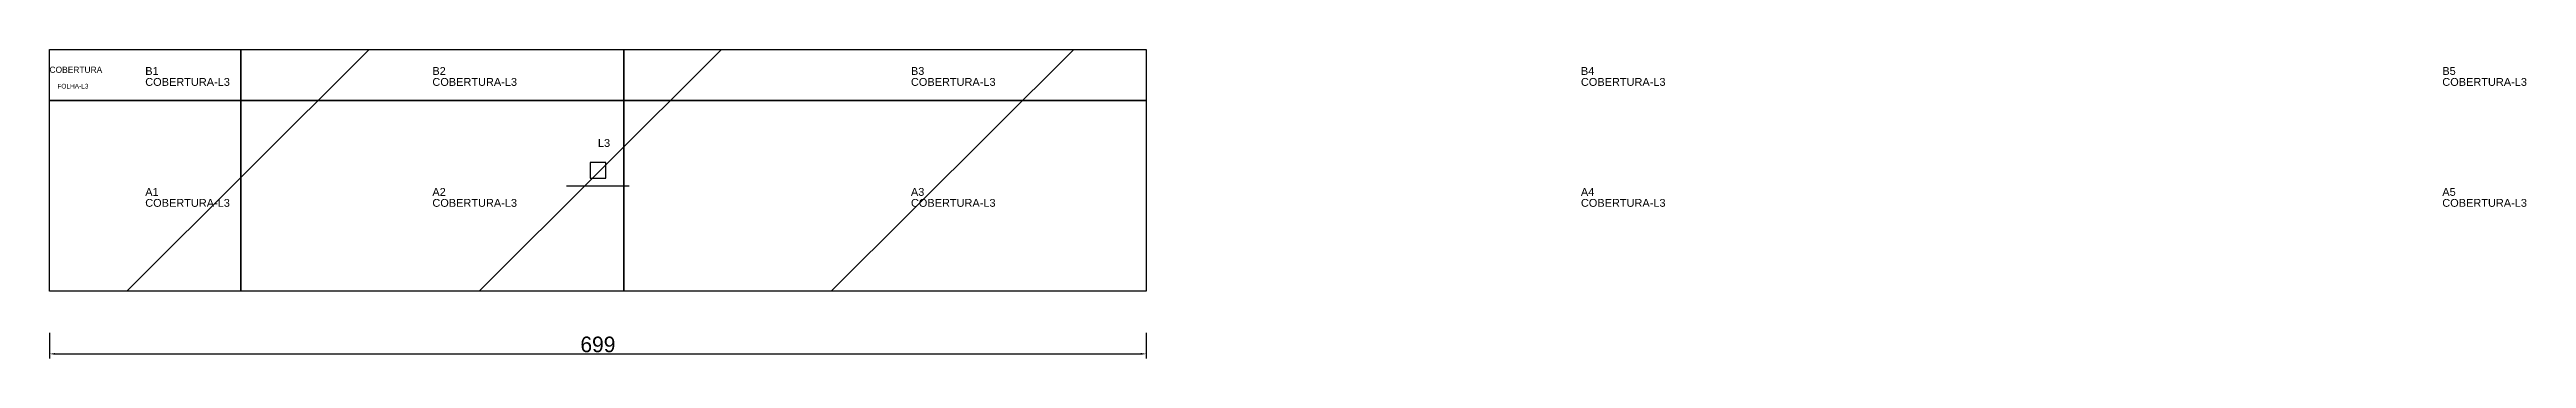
# Model space of a CAD drawing. Header units: metres. Extents: x 222 to 1801, y 4 to 202.
import ezdxf

# ---------------------------------------------------------------- set-up
doc = ezdxf.new("R2010")
doc.units = ezdxf.units.M
for name, color, linetype in [('3', 3, 'CONTINUOUS'), ('AUX00', 7, 'CONTINUOUS'), ('COTA', 241, 'CONTINUOUS'), ('FOLHA', 255, 'CONTINUOUS'), ('Hachura', 251, 'CONTINUOUS'), ('NOMENCLATURA', 7, 'CONTINUOUS'), ('Nível', 160, 'CONTINUOUS'), ('Painéis', 200, 'CONTINUOUS'), ('Pilares', 5, 'CONTINUOUS'), ('SARR_2.2x7', 40, 'CONTINUOUS')]:
    doc.layers.add(name, color=color, linetype=linetype)
doc.styles.add('ARIAL', font='Arial.ttf')
doc.styles.add('STR_STANDARD', font='arial.ttf')
doc.dimstyles.new('EZ DXF', dxfattribs={"dimtxt": 10, "dimasz": 3.5, "dimexe": 3, "dimexo": 1.5, "dimgap": 1, "dimtad": 1, "dimdec": 1, "dimdsep": 46, "dimcen": 2.5, "dimazin": 3, "dimtfac": 1, "dimtmove": 0, "dimatfit": 3})

msp = doc.modelspace()

# ---------------------------------------------------------------- hatches: boundary and pattern name
at = {"layer": 'Hachura'}
h = msp.add_hatch(dxfattribs=at)
h.set_pattern_fill('ANSI31', scale=50)
h.paths.add_polyline_path([(222.2, 201.5), (921.21, 201.5), (921.21, 46.93), (222.2, 46.93)])
h = msp.add_hatch(dxfattribs=at)
h.set_pattern_fill('ANSI31', scale=50)
h.paths.add_polyline_path([(222.2, 201.5), (921.21, 201.5), (921.21, 46.93), (222.2, 46.93)])

# ---------------------------------------------------------------- linework, layer by layer
at = {"layer": '3'}
for points in [[(344.2, 46.93), (344.2, 201.5)], [(344.2, 46.93), (344.2, 201.5)], [(588.2, 46.93), (588.2, 201.5)], [(588.2, 46.93), (588.2, 201.5)], [(222.2, 168.93), (921.21, 168.93)], [(222.2, 168.93), (921.21, 168.93)]]:
    msp.add_lwpolyline(points, close=True, dxfattribs=at)
at = {"layer": 'Painéis', "color": 200}
for p, q in [((222.2, 201.5), (921.21, 201.5)), ((222.2, 46.93), (222.2, 201.5)), ((222.2, 201.5), (921.21, 201.5)), ((222.2, 46.93), (222.2, 201.5)), ((921.21, 201.5), (921.21, 46.93)), ((921.21, 201.5), (921.21, 46.93)), ((921.21, 46.93), (222.2, 46.93)), ((921.21, 46.93), (222.2, 46.93))]:
    msp.add_line(p, q, dxfattribs=at)
at = {"layer": 'Pilares'}
msp.add_lwpolyline([(566.71, 119.22), (576.71, 119.22), (576.71, 129.22), (566.71, 129.22)], close=True, dxfattribs=at)
msp.add_lwpolyline([(566.71, 119.22), (576.71, 119.22), (576.71, 129.22), (566.71, 129.22)], close=True, dxfattribs=at)
at = {"layer": 'SARR_2.2x7'}
msp.add_line((551.71, 114.22), (591.71, 114.22), dxfattribs=at)
msp.add_line((551.71, 114.22), (591.71, 114.22), dxfattribs=at)

# ---------------------------------------------------------------- texts
at = {"layer": '3', "style": 'STR_STANDARD'}
for s, p in [('B1', (283.2, 185.22)), ('B1', (283.2, 185.22)), ('B2', (466.2, 185.22)), ('B2', (466.2, 185.22)), ('B3', (771.2, 185.22)), ('B3', (771.2, 185.22)), ('B4', (1198.2, 185.22)), ('B4', (1198.2, 185.22)), ('B5', (1747.2, 185.22)), ('B5', (1747.2, 185.22)), ('A1', (283.2, 107.93)), ('A1', (283.2, 107.93)), ('A2', (466.2, 107.93)), ('A2', (466.2, 107.93)), ('A3', (771.2, 107.93)), ('A3', (771.2, 107.93)), ('A4', (1198.2, 107.93)), ('A4', (1198.2, 107.93)), ('A5', (1747.2, 107.93)), ('A5', (1747.2, 107.93))]:
    msp.add_text(s, height=5, dxfattribs=at).set_placement(p)
at = {"layer": 'AUX00', "style": 'STR_STANDARD'}
for p in [(283.2, 178.22), (283.2, 178.22), (466.2, 178.22), (466.2, 178.22), (771.2, 178.22), (771.2, 178.22), (1198.2, 178.22), (1198.2, 178.22), (1747.2, 178.22), (1747.2, 178.22), (283.2, 100.93), (283.2, 100.93), (466.2, 100.93), (466.2, 100.93), (771.2, 100.93), (771.2, 100.93), (1198.2, 100.93), (1198.2, 100.93), (1747.2, 100.93), (1747.2, 100.93)]:
    msp.add_text('COBERTURA-L3', height=5, dxfattribs=at).set_placement(p)
at = {"layer": 'FOLHA'}
msp.add_text('FOLHA-L3', height=3, dxfattribs=at).set_placement((227.2, 176.5))
msp.add_text('FOLHA-L3', height=3, dxfattribs=at).set_placement((227.2, 176.5))
at = {"layer": 'NOMENCLATURA', "insert": (571.71, 144.22), "char_height": 5, "attachment_point": 1, "style": 'ARIAL'}
msp.add_mtext('L3', dxfattribs=at)
msp.add_mtext('L3', dxfattribs=at)
at = {"layer": 'Nível'}
msp.add_text('COBERTURA', height=4, dxfattribs=at).set_placement((222.2, 186.5))
msp.add_text('COBERTURA', height=4, dxfattribs=at).set_placement((222.2, 186.5))

# ---------------------------------------------------------------- dimensions: what is measured, and where the dimension line sits
at = {"layer": 'COTA'}
msp.add_linear_dim(base=(222.2, 6.93), p1=(222.2, 21.93), p2=(921.21, 21.93), dimstyle='EZ DXF', dxfattribs=at).render()
msp.add_linear_dim(base=(222.2, 6.93), p1=(222.2, 21.93), p2=(921.21, 21.93), dimstyle='EZ DXF', dxfattribs=at).render()

doc.saveas('drawing.dxf')
